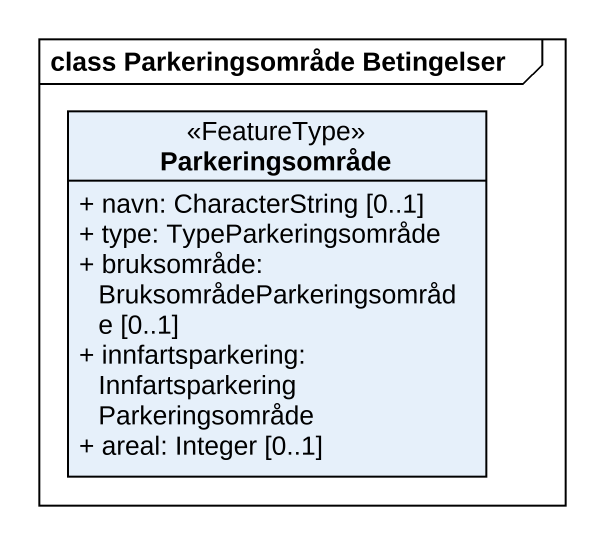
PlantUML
@startuml
mainframe class Parkeringsområde Betingelser
hide circle
hide empty members
skinparam classAttributeIconSize 0
class Parkeringsområde <<FeatureType>> {
  + navn: CharacterString [0..1]
  + type: TypeParkeringsområde
  + bruksområde: BruksområdeParkeringsområde [0..1]
  + innfartsparkering: InnfartsparkeringParkeringsområde
  + areal: Integer [0..1]
}
@enduml
